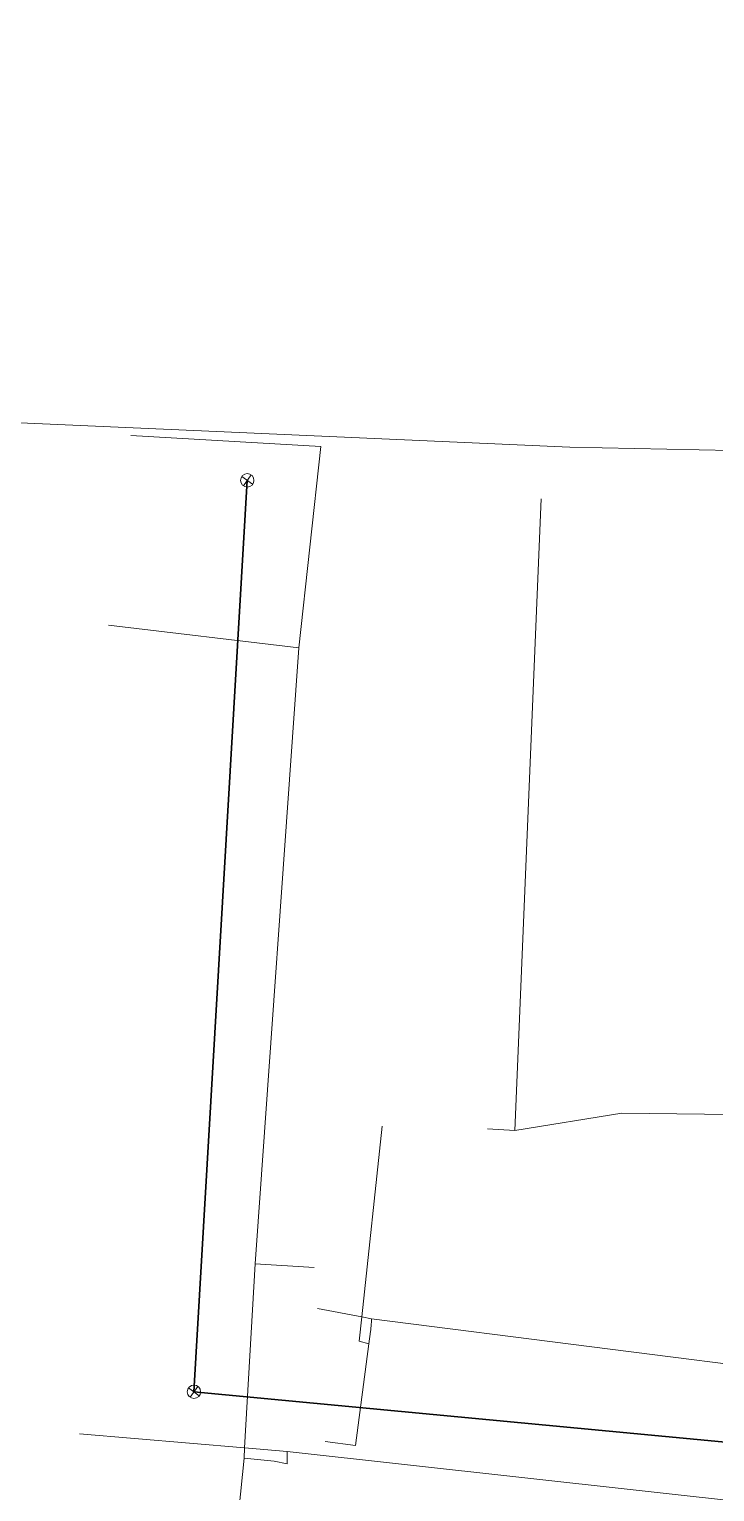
# Model space of a CAD drawing. Header units: metres. Extents: x 105014 to 106600, y 111320 to 118425.
# Drawn here: x 105791.6 to 105853, y 117335.6 to 117466.5 of the extents above; entities that cross this region are included whole.
import ezdxf

# ---------------------------------------------------------------- set-up
doc = ezdxf.new("R2010")
doc.units = ezdxf.units.M
for name, color, linetype, lineweight in [('30-RED-VANTI-EXIST', 52, 'CONTINUOUS', 13), ('35-RH-ACUE-MENOR-EXIST', 151, 'CONTINUOUS', 13), ('35-RH-PLUV-COLECTOR', 96, 'CONTINUOUS', 30), ('35-RH-PLUV-NODOS', 94, 'CONTINUOUS', 13), ('60-PREDIAL-LOTE', 42, 'CONTINUOUS', 13)]:
    doc.layers.add(name, color=color, linetype=linetype, lineweight=lineweight)

# ---------------------------------------------------------------- blocks, each defined once
blk = doc.blocks.new('POZO_PLUV')
for p, q in [((-0.42, -0.42), (0.42, 0.42)), ((-0.42, 0.42), (0.42, -0.42))]:
    blk.add_line(p, q)
blk.add_circle((0, 0), 0.6)

msp = doc.modelspace()

# ---------------------------------------------------------------- linework, layer by layer
at = {"layer": '30-RED-VANTI-EXIST'}
for points in [[(105835.0887, 117367.8883), (105837.4535, 117424.4481)], [(105869.3203, 117369.1595), (105844.6513, 117369.4595), (105835.0887, 117367.8883)], [(105821.3869, 117351.2057), (105823.2021, 117368.2865)], [(105835.0887, 117367.8883), (105832.6339, 117368.0497)], [(105817.4111, 117351.9643), (105821.3869, 117351.2057)], [(105822.0203, 117348.7999), (105821.1573, 117349.0451), (105821.3869, 117351.2057)], [(105821.3869, 117351.2057), (105822.2573, 117351.0397)], [(105822.2496, 117350.8705), (105822.2573, 117351.0397)], [(105822.2573, 117351.0397), (105861.7179, 117346.0281), (105868.9195, 117345.0833)], [(105822.0203, 117348.7999), (105822.1645, 117349.9042)], [(105822.1645, 117349.9042), (105822.1832, 117350.0478)], [(105822.1832, 117350.0478), (105822.2069, 117350.2291)], [(105822.2069, 117350.2291), (105822.2273, 117350.3855), (105822.2345, 117350.5431)], [(105822.2345, 117350.5431), (105822.2429, 117350.7253)], [(105822.2429, 117350.7253), (105822.2496, 117350.8705)], [(105818.1093, 117340.0501), (105820.8325, 117339.6991), (105822.0203, 117348.7999)]]:
    msp.add_lwpolyline(points, dxfattribs=at)
at = {"layer": '35-RH-ACUE-MENOR-EXIST'}
for points in [[(105817.72, 117429.13), (105800.72, 117430.13)], [(105815.75, 117411.12), (105817.72, 117429.13)], [(105798.72, 117413.13), (105815.75, 117411.12)], [(105811.83, 117355.97), (105815.75, 117411.12)], [(105810.85, 117338.56), (105810.9014, 117339.4732), (105811.83, 117355.97)], [(105817.11, 117355.64), (105811.83, 117355.97)], [(105796.13, 117340.73), (105810.9014, 117339.4732), (105814.7, 117339.15)], [(105814.7, 117339.15), (105814.7, 117338.06), (105813.54, 117338.28)], [(105814.7, 117339.15), (105878.01, 117332.15)], [(105810.04, 117330.66), (105810.85, 117338.56)], [(105813.54, 117338.28), (105810.85, 117338.56)]]:
    msp.add_lwpolyline(points, dxfattribs=at)
at = {"layer": '35-RH-PLUV-COLECTOR'}
for points in [[(105811.137, 117426.106), (105806.362, 117344.502)], [(105875.0294, 117337.9981), (105806.362, 117344.502)]]:
    msp.add_lwpolyline(points, dxfattribs=at)
at = {"layer": '60-PREDIAL-LOTE'}
msp.add_lwpolyline([(105871.8899, 117475.7888), (105874.4114, 117439.2654), (105874.5307, 117437.5379), (105874.9918, 117430.8584), (105875.0684, 117429.749), (105875.166, 117428.3358), (105875.148, 117428.336), (105875.1353, 117428.3366), (105874.7564, 117428.3447), (105872.3115, 117428.3965), (105871.8416, 117428.4065), (105840, 117429.0817), (105810.4146, 117430.3913), (105786.6813, 117431.4419)], dxfattribs=at)

# ---------------------------------------------------------------- block references
at = {"layer": '35-RH-PLUV-NODOS', "rotation": 279}
for p in [(105811.137, 117426.106), (105806.362, 117344.502)]:
    msp.add_blockref('POZO_PLUV', p, dxfattribs=at)

doc.saveas('drawing.dxf')
